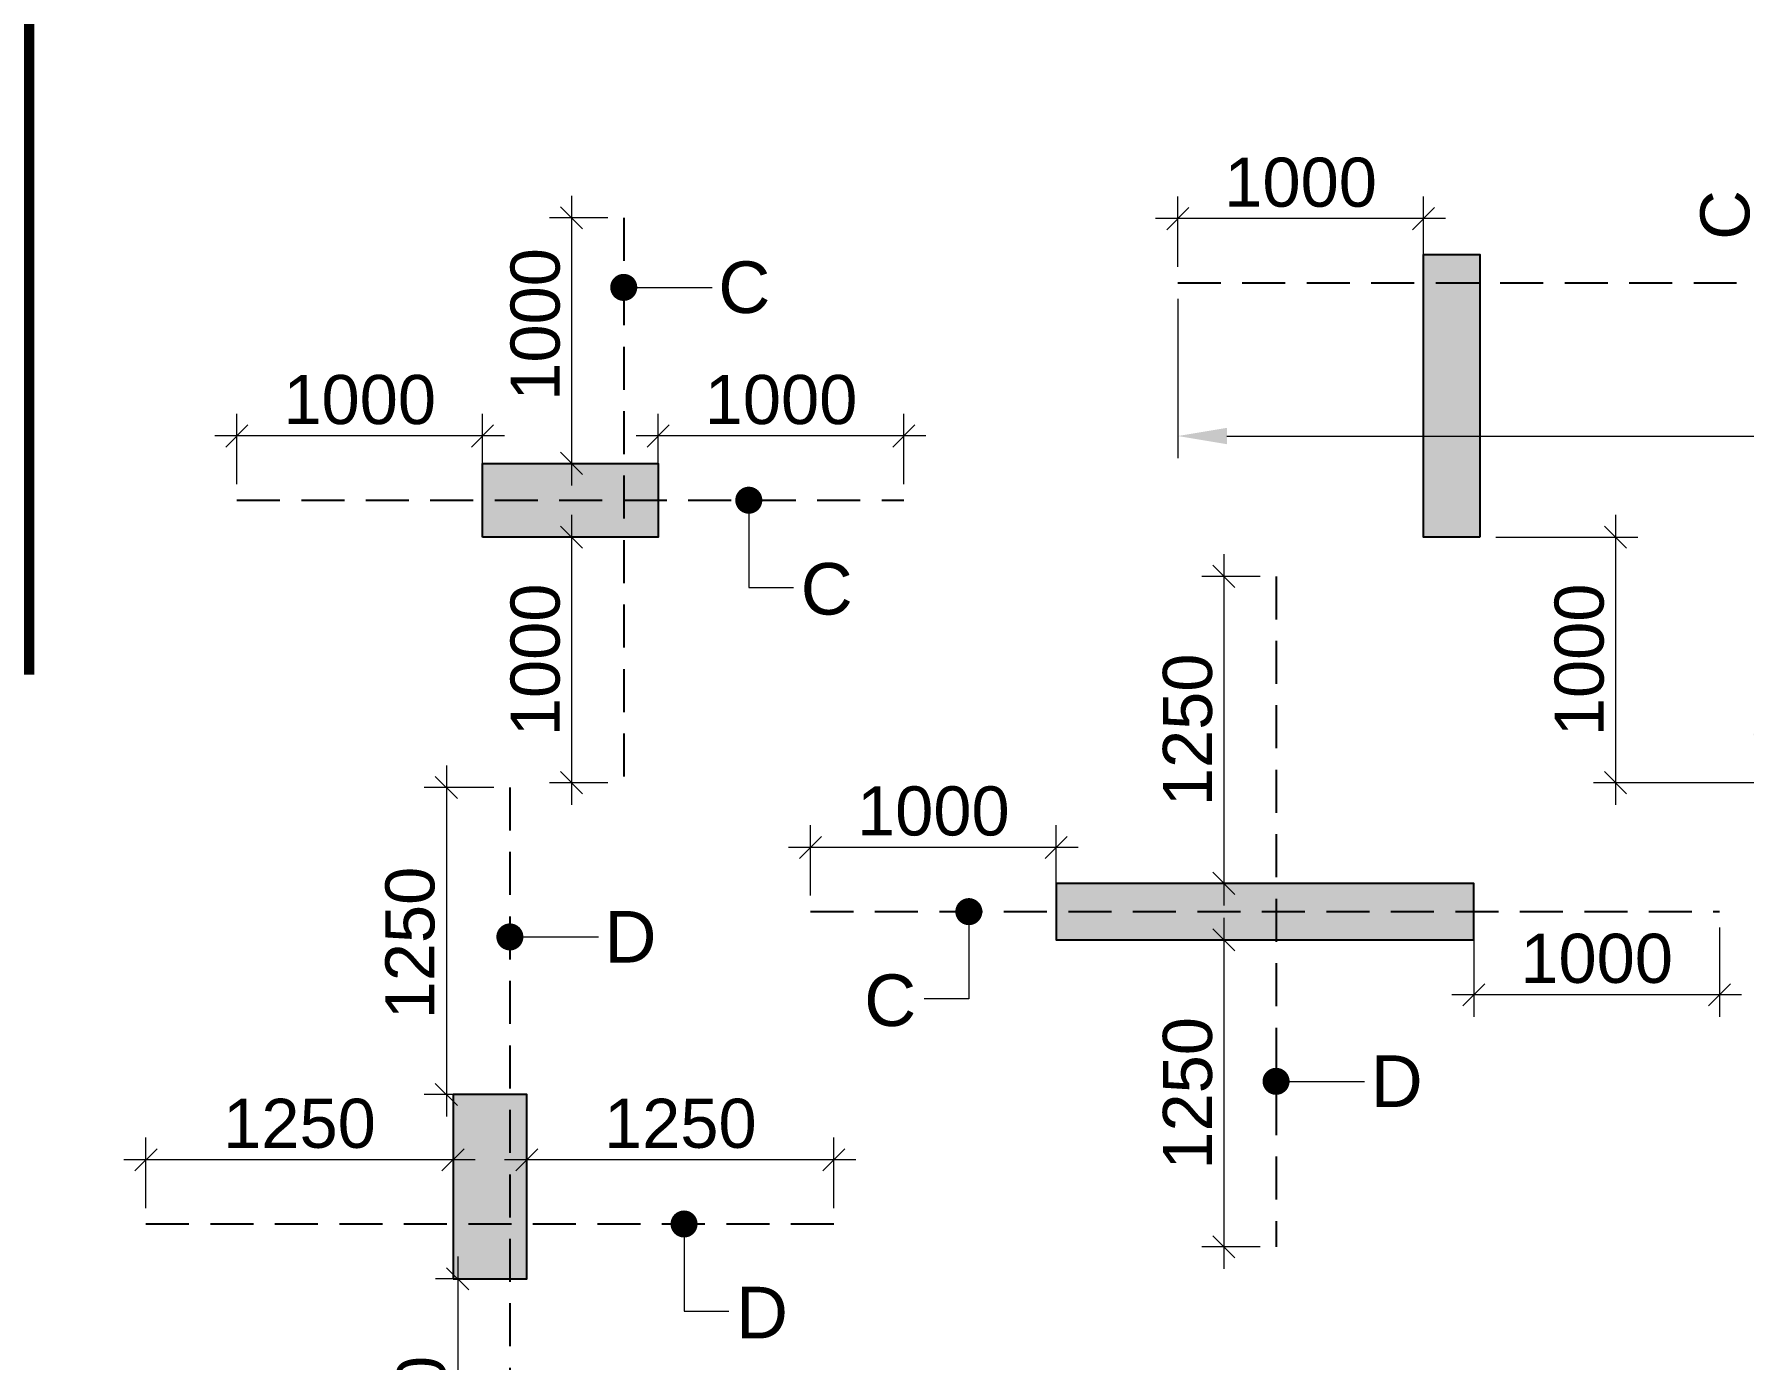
# Model space of a CAD drawing. Header units: millimetres. Extents: x 1123469 to 1883119, y -126924 to 196924.
# Drawn here: x 1473829 to 1480788, y 145814 to 151212 of the extents above; entities that cross this region are included whole.
import ezdxf

# ---------------------------------------------------------------- set-up
doc = ezdxf.new("R2010")
doc.units = ezdxf.units.MM
doc.header["$LTSCALE"] = 500
doc.header["$MEASUREMENT"] = 0
doc.header["$PDMODE"] = 34
doc.linetypes.add('CONTINOUS', pattern=[0])
doc.linetypes.add('HIDDEN', pattern=[0.375, 0.25, -0.125])
doc.layers.get('Defpoints').update_dxf_attribs({"lineweight": 0})
for name, color, linetype, lineweight in [('ARWO', 1, 'Continuous', 18), ('CUT OUT', 1, 'Continuous', 13), ('FOOTING', 1, 'Continuous', 15), ('S - SUNK', 251, 'Continuous', 0), ('TOWER COL HATCH', 253, 'Continuous', 20)]:
    doc.layers.add(name, color=color, linetype=linetype, lineweight=lineweight)
for name, color, linetype in [('COL. DIM', 3, 'Continuous'), ('reinf.', 4, 'Continuous'), ('TEXT 1', 1, 'Continuous'), ('TOWER AREA COLUMN.', 6, 'Continuous')]:
    doc.layers.add(name, color=color, linetype=linetype)
doc.styles.add('3mm', font='arial.ttf')
doc.dimstyles.new('PARAMVEER', dxfattribs={"dimtxt": 200, "dimasz": 100, "dimexe": 0, "dimexo": 25, "dimgap": 10, "dimtad": 1, "dimdec": 0, "dimrnd": 5, "dimzin": 0, "dimdsep": 46, "dimtxsty": '3mm', "dimblk": 'OBLIQUE', "dimcen": 0.09, "dimdle": 75, "dimclrd": 1, "dimclre": 1, "dimclrt": 3, "dimadec": 0, "dimazin": 0, "dimtfac": 1, "dimtdec": 0, "dimtmove": 1, "dimatfit": 3, "dimfxl": 100, "dimtolj": 1, "dimtzin": 0, "dimlwd": 18, "dimlwe": 5, "dimarcsym": 0})
doc.dimstyles.new('PARAMVEER BEAM', dxfattribs={"dimtxt": 200, "dimasz": 100, "dimexe": 0, "dimexo": 0, "dimgap": 10, "dimtad": 1, "dimdec": 0, "dimzin": 0, "dimdsep": 46, "dimtxsty": '3mm', "dimblk": 'ARCHTICK', "dimcen": 0.09, "dimdle": 75, "dimclrd": 1, "dimclre": 1, "dimclrt": 3, "dimadec": 0, "dimazin": 0, "dimtfac": 1, "dimtdec": 0, "dimtmove": 1, "dimatfit": 3, "dimfxl": 100, "dimtolj": 1, "dimtzin": 0, "dimlwd": 18, "dimlwe": 5, "dimarcsym": 0})

# ---------------------------------------------------------------- blocks, each defined once
blk = doc.blocks.new('3tgra')
at = {"layer": 'TOWER COL HATCH'}
h = blk.add_hatch(color=253, dxfattribs=at)
h.dxf.hatch_style = 1
h.paths.add_polyline_path([(1381890.6, 86141.6), (1381660.6, 86141.6), (1381660.6, 87291.6), (1381890.6, 87291.6)])
h = blk.add_hatch(color=253, dxfattribs=at)
h.dxf.hatch_style = 1
h.paths.add_polyline_path([(1377830.6, 86141.6), (1377830.6, 86441.6), (1378545.6, 86441.6), (1378545.6, 86141.6)])
h = blk.add_hatch(color=253, dxfattribs=at)
h.dxf.hatch_style = 1
h.paths.add_polyline_path([(1381865.6, 84501.6), (1381865.6, 84731.6), (1380165.6, 84731.6), (1380165.6, 84501.6)])
h = blk.add_hatch(color=253, dxfattribs=at)
h.dxf.hatch_style = 1
h.paths.add_polyline_path([(1377710.6, 83121.9), (1378010.6, 83121.9), (1378010.6, 83871.9), (1377710.6, 83871.9)])
at = {"layer": 'TOWER AREA COLUMN.', "color": 4}
for points in [[(1381890.6, 86141.6), (1381660.6, 86141.6), (1381660.6, 87291.6), (1381890.6, 87291.6)], [(1377830.6, 86141.6), (1377830.6, 86441.6), (1378545.6, 86441.6), (1378545.6, 86141.6)], [(1381865.6, 84501.6), (1381865.6, 84731.6), (1380165.6, 84731.6), (1380165.6, 84501.6)], [(1377710.6, 83121.9), (1378010.6, 83121.9), (1378010.6, 83871.9), (1377710.6, 83871.9)]]:
    blk.add_lwpolyline(points, close=True, dxfattribs=at)
blk = doc.blocks.new('_Oblique')
at = {"color": 0, "linetype": 'ByBlock', "lineweight": -2}
blk.add_line((-0.5, -0.5), (0.5, 0.5), dxfattribs=at)
blk = doc.blocks.new('*D252')
at = {"layer": 'COL. DIM', "color": 1, "lineweight": 18, "ltscale": 10, "transparency": 16777216}
blk.add_line((1476016.6, 149254.1), (1476016.6, 148074.1), dxfattribs=at)
at = {"layer": 'COL. DIM', "color": 1, "linetype": 'CONTINOUS', "lineweight": 5, "ltscale": 10, "transparency": 16777216}
for p, q in [((1476164, 149164.1), (1475926.6, 149164.1)), ((1476164, 148164.1), (1475926.6, 148164.1))]:
    blk.add_line(p, q, dxfattribs=at)
at = {"layer": 'Defpoints', "color": 0, "ltscale": 10, "transparency": 16777216}
for p in [(1476229, 149164.1), (1476016.6, 148164.1), (1476229, 148164.1)]:
    blk.add_point(p, dxfattribs=at)
at = {"layer": 'COL. DIM', "color": 1, "lineweight": 18, "ltscale": 10, "transparency": 16777216, "xscale": 90, "yscale": 90, "zscale": 90}
for p, rotation in [((1476016.6, 149164.1), 90), ((1476016.6, 148164.1), 270)]:
    blk.add_blockref('_Oblique', p, dxfattribs=dict(at, rotation=rotation))
at = {"layer": 'COL. DIM', "color": 3, "ltscale": 10, "transparency": 16777216, "insert": (1475869.5, 148664.1), "char_height": 200, "attachment_point": 5, "rotation": 90, "style": '3mm'}
blk.add_mtext('\\A1;1000', dxfattribs=at)
blk = doc.blocks.new('_ArchTick')
at = {"color": 0, "linetype": 'ByBlock', "const_width": 0.15}
blk.add_lwpolyline([(-0.5, -0.5), (0.5, 0.5)], dxfattribs=at)
blk = doc.blocks.new('*D253')
at = {"layer": 'COL. DIM', "color": 1, "linetype": 'CONTINOUS', "lineweight": 5, "ltscale": 10, "transparency": 16777216}
for p, q in [((1476369.2, 149379.1), (1476369.2, 149665.6)), ((1477369.2, 149379.1), (1477369.2, 149665.6))]:
    blk.add_line(p, q, dxfattribs=at)
at = {"layer": 'COL. DIM', "color": 1, "lineweight": 18, "ltscale": 10, "transparency": 16777216}
blk.add_line((1477459.2, 149575.6), (1476279.2, 149575.6), dxfattribs=at)
at = {"layer": 'Defpoints', "color": 0, "ltscale": 10, "transparency": 16777216}
for p in [(1476369.2, 149575.6), (1476369.2, 149314.1), (1477369.2, 149314.1)]:
    blk.add_point(p, dxfattribs=at)
at = {"layer": 'COL. DIM', "color": 1, "lineweight": 18, "ltscale": 10, "transparency": 16777216, "xscale": 90, "yscale": 90, "zscale": 90, "rotation": 180}
blk.add_blockref('_Oblique', (1476369.2, 149575.6), dxfattribs=at)
at = {"layer": 'COL. DIM', "color": 1, "lineweight": 18, "ltscale": 10, "transparency": 16777216, "xscale": 90, "yscale": 90, "zscale": 90}
blk.add_blockref('_Oblique', (1477369.2, 149575.6), dxfattribs=at)
at = {"layer": 'COL. DIM', "color": 3, "ltscale": 10, "transparency": 16777216, "insert": (1476869.2, 149722.7), "char_height": 200, "attachment_point": 5, "style": '3mm'}
blk.add_mtext('\\A1;1000', dxfattribs=at)
blk = doc.blocks.new('*D254')
at = {"layer": 'COL. DIM', "color": 1, "lineweight": 18, "ltscale": 10, "transparency": 16777216}
blk.add_line((1476016.6, 150554.1), (1476016.6, 149374.1), dxfattribs=at)
at = {"layer": 'COL. DIM', "color": 1, "linetype": 'CONTINOUS', "lineweight": 5, "ltscale": 10, "transparency": 16777216}
for p, q in [((1476164, 150464.1), (1475926.6, 150464.1)), ((1476164, 149464.1), (1475926.6, 149464.1))]:
    blk.add_line(p, q, dxfattribs=at)
at = {"layer": 'Defpoints', "color": 0, "ltscale": 10, "transparency": 16777216}
for p in [(1476229, 150464.1), (1476016.6, 149464.1), (1476229, 149464.1)]:
    blk.add_point(p, dxfattribs=at)
at = {"layer": 'COL. DIM', "color": 1, "lineweight": 18, "ltscale": 10, "transparency": 16777216, "xscale": 90, "yscale": 90, "zscale": 90}
for p, rotation in [((1476016.6, 150464.1), 90), ((1476016.6, 149464.1), 270)]:
    blk.add_blockref('_Oblique', p, dxfattribs=dict(at, rotation=rotation))
at = {"layer": 'COL. DIM', "color": 3, "ltscale": 10, "transparency": 16777216, "insert": (1475869.5, 150029.9), "char_height": 200, "attachment_point": 5, "rotation": 90, "style": '3mm'}
blk.add_mtext('\\A1;1000', dxfattribs=at)
blk = doc.blocks.new('*D255')
at = {"layer": 'COL. DIM', "color": 1, "linetype": 'CONTINOUS', "lineweight": 5, "ltscale": 10, "transparency": 16777216}
for p, q in [((1474654.2, 149379.1), (1474654.2, 149665.6)), ((1475654.2, 149379.1), (1475654.2, 149665.6))]:
    blk.add_line(p, q, dxfattribs=at)
at = {"layer": 'COL. DIM', "color": 1, "lineweight": 18, "ltscale": 10, "transparency": 16777216}
blk.add_line((1475744.2, 149575.6), (1474564.2, 149575.6), dxfattribs=at)
at = {"layer": 'Defpoints', "color": 0, "ltscale": 10, "transparency": 16777216}
for p in [(1474654.2, 149575.6), (1474654.2, 149314.1), (1475654.2, 149314.1)]:
    blk.add_point(p, dxfattribs=at)
at = {"layer": 'COL. DIM', "color": 1, "lineweight": 18, "ltscale": 10, "transparency": 16777216, "xscale": 90, "yscale": 90, "zscale": 90, "rotation": 180}
blk.add_blockref('_Oblique', (1474654.2, 149575.6), dxfattribs=at)
at = {"layer": 'COL. DIM', "color": 1, "lineweight": 18, "ltscale": 10, "transparency": 16777216, "xscale": 90, "yscale": 90, "zscale": 90}
blk.add_blockref('_Oblique', (1475654.2, 149575.6), dxfattribs=at)
at = {"layer": 'COL. DIM', "color": 3, "ltscale": 10, "transparency": 16777216, "insert": (1475154.2, 149722.7), "char_height": 200, "attachment_point": 5, "style": '3mm'}
blk.add_mtext('\\A1;1000', dxfattribs=at)
blk = doc.blocks.new('*D256')
at = {"layer": 'COL. DIM', "color": 1, "lineweight": 18, "ltscale": 10, "transparency": 16777216}
blk.add_line((1480266.4, 149254.1), (1480266.4, 148074.1), dxfattribs=at)
at = {"layer": 'COL. DIM', "color": 1, "linetype": 'CONTINOUS', "lineweight": 5, "ltscale": 10, "transparency": 16777216}
for p, q in [((1479779.2, 149164.1), (1480356.4, 149164.1)), ((1481339, 148164.1), (1480176.4, 148164.1))]:
    blk.add_line(p, q, dxfattribs=at)
at = {"layer": 'Defpoints', "color": 0, "ltscale": 10, "transparency": 16777216}
for p in [(1479714.2, 149164.1), (1480266.4, 148164.1), (1481404, 148164.1)]:
    blk.add_point(p, dxfattribs=at)
at = {"layer": 'COL. DIM', "color": 1, "lineweight": 18, "ltscale": 10, "transparency": 16777216, "xscale": 90, "yscale": 90, "zscale": 90}
for p, rotation in [((1480266.4, 149164.1), 90), ((1480266.4, 148164.1), 270)]:
    blk.add_blockref('_Oblique', p, dxfattribs=dict(at, rotation=rotation))
at = {"layer": 'COL. DIM', "color": 3, "ltscale": 10, "transparency": 16777216, "insert": (1480119.3, 148664.1), "char_height": 200, "attachment_point": 5, "rotation": 90, "style": '3mm'}
blk.add_mtext('\\A1;1000', dxfattribs=at)
blk = doc.blocks.new('*D259')
at = {"layer": 'COL. DIM', "color": 1, "linetype": 'CONTINOUS', "lineweight": 5, "ltscale": 10, "transparency": 16777216}
for p, q in [((1478484.2, 150263.9), (1478484.2, 150550.5)), ((1479484.2, 150263.9), (1479484.2, 150550.5))]:
    blk.add_line(p, q, dxfattribs=at)
at = {"layer": 'COL. DIM', "color": 1, "lineweight": 18, "ltscale": 10, "transparency": 16777216}
blk.add_line((1479574.2, 150460.5), (1478394.2, 150460.5), dxfattribs=at)
at = {"layer": 'Defpoints', "color": 0, "ltscale": 10, "transparency": 16777216}
for p in [(1478484.2, 150460.5), (1478484.2, 150198.9), (1479484.2, 150198.9)]:
    blk.add_point(p, dxfattribs=at)
at = {"layer": 'COL. DIM', "color": 1, "lineweight": 18, "ltscale": 10, "transparency": 16777216, "xscale": 90, "yscale": 90, "zscale": 90, "rotation": 180}
blk.add_blockref('_Oblique', (1478484.2, 150460.5), dxfattribs=at)
at = {"layer": 'COL. DIM', "color": 1, "lineweight": 18, "ltscale": 10, "transparency": 16777216, "xscale": 90, "yscale": 90, "zscale": 90}
blk.add_blockref('_Oblique', (1479484.2, 150460.5), dxfattribs=at)
at = {"layer": 'COL. DIM', "color": 3, "ltscale": 10, "transparency": 16777216, "insert": (1478984.2, 150607.6), "char_height": 200, "attachment_point": 5, "style": '3mm'}
blk.add_mtext('\\A1;1000', dxfattribs=at)
blk = doc.blocks.new('*D260')
at = {"layer": 'COL. DIM', "color": 1, "linetype": 'CONTINOUS', "lineweight": 5, "ltscale": 10, "transparency": 16777216}
for p, q in [((1478484.2, 150133.9), (1478484.2, 149485.5)), ((1482544.2, 150133.9), (1482544.2, 149485.5))]:
    blk.add_line(p, q, dxfattribs=at)
at = {"layer": 'COL. DIM', "color": 1, "lineweight": 18, "ltscale": 10, "transparency": 16777216}
blk.add_line((1478684.2, 149575.5), (1482344.2, 149575.5), dxfattribs=at)
at = {"layer": 'COL. DIM', "color": 1, "ltscale": 10, "transparency": 16777216}
for points in [[(1478684.2, 149608.8), (1478684.2, 149542.1), (1478484.2, 149575.5)], [(1482344.2, 149608.8), (1482344.2, 149542.1), (1482544.2, 149575.5)]]:
    blk.add_solid(points, dxfattribs=at)
at = {"layer": 'Defpoints', "color": 0, "ltscale": 10, "transparency": 16777216}
for p in [(1478484.2, 150198.9), (1482544.2, 150198.9), (1482544.2, 149575.5)]:
    blk.add_point(p, dxfattribs=at)
at = {"layer": 'COL. DIM', "color": 3, "ltscale": 10, "transparency": 16777216, "insert": (1481685.4, 149723.9), "char_height": 200, "attachment_point": 5, "style": '3mm'}
blk.add_mtext('\\A1;C', dxfattribs=at)
blk = doc.blocks.new('*D261')
at = {"layer": 'COL. DIM', "color": 1, "linetype": 'CONTINOUS', "lineweight": 5, "ltscale": 10, "transparency": 16777216}
for p, q in [((1481339, 152099.1), (1480771.1, 152099.1)), ((1481339, 148164.1), (1480771.1, 148164.1))]:
    blk.add_line(p, q, dxfattribs=at)
at = {"layer": 'COL. DIM', "color": 1, "lineweight": 18, "ltscale": 10, "transparency": 16777216}
blk.add_line((1480861.1, 151899.1), (1480861.1, 148364.1), dxfattribs=at)
at = {"layer": 'COL. DIM', "color": 1, "ltscale": 10, "transparency": 16777216}
for points in [[(1480827.8, 151899.1), (1480894.4, 151899.1), (1480861.1, 152099.1)], [(1480827.8, 148364.1), (1480894.4, 148364.1), (1480861.1, 148164.1)]]:
    blk.add_solid(points, dxfattribs=at)
at = {"layer": 'Defpoints', "color": 0, "ltscale": 10, "transparency": 16777216}
for p in [(1481404, 152099.1), (1480861.1, 148164.1), (1481404, 148164.1)]:
    blk.add_point(p, dxfattribs=at)
at = {"layer": 'COL. DIM', "color": 3, "ltscale": 10, "transparency": 16777216, "insert": (1480712.7, 150475.4), "char_height": 200, "attachment_point": 5, "rotation": 90, "style": '3mm'}
blk.add_mtext('\\A1;C', dxfattribs=at)
blk = doc.blocks.new('*D266')
at = {"layer": 'COL. DIM', "color": 1, "lineweight": 18, "ltscale": 10, "transparency": 16777216}
blk.add_line((1478672, 147614.1), (1478672, 146184.1), dxfattribs=at)
at = {"layer": 'COL. DIM', "color": 1, "linetype": 'CONTINOUS', "lineweight": 5, "ltscale": 10, "transparency": 16777216}
for p, q in [((1478819.4, 147524.1), (1478582, 147524.1)), ((1478819.4, 146274.1), (1478582, 146274.1))]:
    blk.add_line(p, q, dxfattribs=at)
at = {"layer": 'Defpoints', "color": 0, "ltscale": 10, "transparency": 16777216}
for p in [(1478884.4, 147524.1), (1478672, 146274.1), (1478884.4, 146274.1)]:
    blk.add_point(p, dxfattribs=at)
at = {"layer": 'COL. DIM', "color": 1, "lineweight": 18, "ltscale": 10, "transparency": 16777216, "xscale": 90, "yscale": 90, "zscale": 90}
for p, rotation in [((1478672, 147524.1), 90), ((1478672, 146274.1), 270)]:
    blk.add_blockref('_Oblique', p, dxfattribs=dict(at, rotation=rotation))
at = {"layer": 'COL. DIM', "color": 3, "ltscale": 10, "transparency": 16777216, "insert": (1478524.9, 146899.1), "char_height": 200, "attachment_point": 5, "rotation": 90, "style": '3mm'}
blk.add_mtext('\\A1;1250', dxfattribs=at)
blk = doc.blocks.new('*D267')
at = {"layer": 'COL. DIM', "color": 1, "linetype": 'CONTINOUS', "lineweight": 5, "ltscale": 10, "transparency": 16777216}
for p, q in [((1476989.2, 147704.1), (1476989.2, 147990.6)), ((1477989.2, 147704.1), (1477989.2, 147990.6))]:
    blk.add_line(p, q, dxfattribs=at)
at = {"layer": 'COL. DIM', "color": 1, "lineweight": 18, "ltscale": 10, "transparency": 16777216}
blk.add_line((1478079.2, 147900.6), (1476899.2, 147900.6), dxfattribs=at)
at = {"layer": 'Defpoints', "color": 0, "ltscale": 10, "transparency": 16777216}
for p in [(1476989.2, 147900.6), (1476989.2, 147639.1), (1477989.2, 147639.1)]:
    blk.add_point(p, dxfattribs=at)
at = {"layer": 'COL. DIM', "color": 1, "lineweight": 18, "ltscale": 10, "transparency": 16777216, "xscale": 90, "yscale": 90, "zscale": 90, "rotation": 180}
blk.add_blockref('_Oblique', (1476989.2, 147900.6), dxfattribs=at)
at = {"layer": 'COL. DIM', "color": 1, "lineweight": 18, "ltscale": 10, "transparency": 16777216, "xscale": 90, "yscale": 90, "zscale": 90}
blk.add_blockref('_Oblique', (1477989.2, 147900.6), dxfattribs=at)
at = {"layer": 'COL. DIM', "color": 3, "ltscale": 10, "transparency": 16777216, "insert": (1477489.2, 148047.7), "char_height": 200, "attachment_point": 5, "style": '3mm'}
blk.add_mtext('\\A1;1000', dxfattribs=at)
blk = doc.blocks.new('*D268')
at = {"layer": 'COL. DIM', "color": 1, "linetype": 'CONTINOUS', "lineweight": 5, "ltscale": 10, "transparency": 16777216}
for p, q in [((1479689.2, 147574.1), (1479689.2, 147210.4)), ((1480689.2, 147574.1), (1480689.2, 147210.4))]:
    blk.add_line(p, q, dxfattribs=at)
at = {"layer": 'COL. DIM', "color": 1, "lineweight": 18, "ltscale": 10, "transparency": 16777216}
blk.add_line((1480779.2, 147300.4), (1479599.2, 147300.4), dxfattribs=at)
at = {"layer": 'Defpoints', "color": 0, "ltscale": 10, "transparency": 16777216}
for p in [(1479689.2, 147639.1), (1480689.2, 147639.1), (1479689.2, 147300.4)]:
    blk.add_point(p, dxfattribs=at)
at = {"layer": 'COL. DIM', "color": 1, "lineweight": 18, "ltscale": 10, "transparency": 16777216, "xscale": 90, "yscale": 90, "zscale": 90, "rotation": 180}
blk.add_blockref('_Oblique', (1479689.2, 147300.4), dxfattribs=at)
at = {"layer": 'COL. DIM', "color": 1, "lineweight": 18, "ltscale": 10, "transparency": 16777216, "xscale": 90, "yscale": 90, "zscale": 90}
blk.add_blockref('_Oblique', (1480689.2, 147300.4), dxfattribs=at)
at = {"layer": 'COL. DIM', "color": 3, "ltscale": 10, "transparency": 16777216, "insert": (1480189.2, 147447.6), "char_height": 200, "attachment_point": 5, "style": '3mm'}
blk.add_mtext('\\A1;1000', dxfattribs=at)
blk = doc.blocks.new('*D269')
at = {"layer": 'COL. DIM', "color": 1, "lineweight": 18, "ltscale": 10, "transparency": 16777216}
blk.add_line((1478672, 149094.1), (1478672, 147664.1), dxfattribs=at)
at = {"layer": 'COL. DIM', "color": 1, "linetype": 'CONTINOUS', "lineweight": 5, "ltscale": 10, "transparency": 16777216}
for p, q in [((1478819.4, 149004.1), (1478582, 149004.1)), ((1478819.4, 147754.1), (1478582, 147754.1))]:
    blk.add_line(p, q, dxfattribs=at)
at = {"layer": 'Defpoints', "color": 0, "ltscale": 10, "transparency": 16777216}
for p in [(1478884.4, 149004.1), (1478672, 147754.1), (1478884.4, 147754.1)]:
    blk.add_point(p, dxfattribs=at)
at = {"layer": 'COL. DIM', "color": 1, "lineweight": 18, "ltscale": 10, "transparency": 16777216, "xscale": 90, "yscale": 90, "zscale": 90}
for p, rotation in [((1478672, 149004.1), 90), ((1478672, 147754.1), 270)]:
    blk.add_blockref('_Oblique', p, dxfattribs=dict(at, rotation=rotation))
at = {"layer": 'COL. DIM', "color": 3, "ltscale": 10, "transparency": 16777216, "insert": (1478524.9, 148379.1), "char_height": 200, "attachment_point": 5, "rotation": 90, "style": '3mm'}
blk.add_mtext('\\A1;1250', dxfattribs=at)
blk = doc.blocks.new('*D357')
at = {"layer": 'COL. DIM', "color": 1, "lineweight": 18, "ltscale": 10, "transparency": 16777216}
blk.add_line((1475553.1, 146234.4), (1475553.1, 144804.4), dxfattribs=at)
at = {"layer": 'COL. DIM', "color": 1, "linetype": 'CONTINOUS', "lineweight": 5, "ltscale": 10, "transparency": 16777216}
for p, q in [((1475700.5, 146144.4), (1475463.1, 146144.4)), ((1475700.5, 144894.4), (1475463.1, 144894.4))]:
    blk.add_line(p, q, dxfattribs=at)
at = {"layer": 'Defpoints', "color": 0, "ltscale": 10, "transparency": 16777216}
for p in [(1475765.5, 146144.4), (1475553.1, 144894.4), (1475765.5, 144894.4)]:
    blk.add_point(p, dxfattribs=at)
at = {"layer": 'COL. DIM', "color": 1, "lineweight": 18, "ltscale": 10, "transparency": 16777216, "xscale": 90, "yscale": 90, "zscale": 90}
for p, rotation in [((1475553.1, 146144.4), 90), ((1475553.1, 144894.4), 270)]:
    blk.add_blockref('_Oblique', p, dxfattribs=dict(at, rotation=rotation))
at = {"layer": 'COL. DIM', "color": 3, "ltscale": 10, "transparency": 16777216, "insert": (1475406, 145519.4), "char_height": 200, "attachment_point": 5, "rotation": 90, "style": '3mm'}
blk.add_mtext('\\A1;1250', dxfattribs=at)
blk = doc.blocks.new('*D358')
at = {"layer": 'COL. DIM', "color": 1, "linetype": 'CONTINOUS', "lineweight": 5, "ltscale": 10, "transparency": 16777216}
for p, q in [((1475834.2, 146432.3), (1475834.2, 146718.8)), ((1477084.2, 146432.3), (1477084.2, 146718.8))]:
    blk.add_line(p, q, dxfattribs=at)
at = {"layer": 'COL. DIM', "color": 1, "lineweight": 18, "ltscale": 10, "transparency": 16777216}
blk.add_line((1477174.2, 146628.8), (1475744.2, 146628.8), dxfattribs=at)
at = {"layer": 'Defpoints', "color": 0, "ltscale": 10, "transparency": 16777216}
for p in [(1475834.2, 146628.8), (1475834.2, 146367.3), (1477084.2, 146367.3)]:
    blk.add_point(p, dxfattribs=at)
at = {"layer": 'COL. DIM', "color": 1, "lineweight": 18, "ltscale": 10, "transparency": 16777216, "xscale": 90, "yscale": 90, "zscale": 90, "rotation": 180}
blk.add_blockref('_Oblique', (1475834.2, 146628.8), dxfattribs=at)
at = {"layer": 'COL. DIM', "color": 1, "lineweight": 18, "ltscale": 10, "transparency": 16777216, "xscale": 90, "yscale": 90, "zscale": 90}
blk.add_blockref('_Oblique', (1477084.2, 146628.8), dxfattribs=at)
at = {"layer": 'COL. DIM', "color": 3, "ltscale": 10, "transparency": 16777216, "insert": (1476459.2, 146775.9), "char_height": 200, "attachment_point": 5, "style": '3mm'}
blk.add_mtext('\\A1;1250', dxfattribs=at)
blk = doc.blocks.new('*D359')
at = {"layer": 'COL. DIM', "color": 1, "lineweight": 18, "ltscale": 10, "transparency": 16777216}
blk.add_line((1475507, 148234.4), (1475507, 146804.4), dxfattribs=at)
at = {"layer": 'COL. DIM', "color": 1, "linetype": 'CONTINOUS', "lineweight": 5, "ltscale": 10, "transparency": 16777216}
for p, q in [((1475700.5, 148144.4), (1475417, 148144.4)), ((1475700.5, 146894.4), (1475417, 146894.4))]:
    blk.add_line(p, q, dxfattribs=at)
at = {"layer": 'Defpoints', "color": 0, "ltscale": 10, "transparency": 16777216}
for p in [(1475765.5, 148144.4), (1475507, 146894.4), (1475765.5, 146894.4)]:
    blk.add_point(p, dxfattribs=at)
at = {"layer": 'COL. DIM', "color": 1, "lineweight": 18, "ltscale": 10, "transparency": 16777216, "xscale": 90, "yscale": 90, "zscale": 90}
for p, rotation in [((1475507, 148144.4), 90), ((1475507, 146894.4), 270)]:
    blk.add_blockref('_Oblique', p, dxfattribs=dict(at, rotation=rotation))
at = {"layer": 'COL. DIM', "color": 3, "ltscale": 10, "transparency": 16777216, "insert": (1475359.9, 147511.1), "char_height": 200, "attachment_point": 5, "rotation": 90, "style": '3mm'}
blk.add_mtext('\\A1;1250', dxfattribs=at)
blk = doc.blocks.new('*D360')
at = {"layer": 'COL. DIM', "color": 1, "linetype": 'CONTINOUS', "lineweight": 5, "ltscale": 10, "transparency": 16777216}
for p, q in [((1474284.2, 146432.3), (1474284.2, 146718.8)), ((1475534.2, 146432.3), (1475534.2, 146718.8))]:
    blk.add_line(p, q, dxfattribs=at)
at = {"layer": 'COL. DIM', "color": 1, "lineweight": 18, "ltscale": 10, "transparency": 16777216}
blk.add_line((1475624.2, 146628.8), (1474194.2, 146628.8), dxfattribs=at)
at = {"layer": 'Defpoints', "color": 0, "ltscale": 10, "transparency": 16777216}
for p in [(1474284.2, 146628.8), (1474284.2, 146367.3), (1475534.2, 146367.3)]:
    blk.add_point(p, dxfattribs=at)
at = {"layer": 'COL. DIM', "color": 1, "lineweight": 18, "ltscale": 10, "transparency": 16777216, "xscale": 90, "yscale": 90, "zscale": 90, "rotation": 180}
blk.add_blockref('_Oblique', (1474284.2, 146628.8), dxfattribs=at)
at = {"layer": 'COL. DIM', "color": 1, "lineweight": 18, "ltscale": 10, "transparency": 16777216, "xscale": 90, "yscale": 90, "zscale": 90}
blk.add_blockref('_Oblique', (1475534.2, 146628.8), dxfattribs=at)
at = {"layer": 'COL. DIM', "color": 3, "ltscale": 10, "transparency": 16777216, "insert": (1474909.2, 146775.9), "char_height": 200, "attachment_point": 5, "style": '3mm'}
blk.add_mtext('\\A1;1250', dxfattribs=at)
blk = doc.blocks.new('*D2625')
at = {"layer": 'COL. DIM', "color": 1, "lineweight": 18, "ltscale": 10, "transparency": 16777216}
blk.add_line((1725455.6, 141997.5), (1725455.6, 141517.5), dxfattribs=at)
at = {"layer": 'COL. DIM', "color": 1, "linetype": 'CONTINOUS', "lineweight": 5, "ltscale": 10, "transparency": 16777216}
for p, q in [((1725012.2, 141907.5), (1725545.6, 141907.5)), ((1724393.3, 141607.5), (1725545.6, 141607.5))]:
    blk.add_line(p, q, dxfattribs=at)
at = {"layer": 'Defpoints', "color": 0, "ltscale": 10, "transparency": 16777216}
for p in [(1358872.1, 158914.1), (1431760.6, 158914.1), (1724947.2, 141907.5), (1724328.3, 141607.5), (1725455.6, 141607.5), (1442850.6, 126979.3)]:
    blk.add_point(p, dxfattribs=at)
at = {"layer": 'S - SUNK', "color": 1, "lineweight": 18, "ltscale": 10, "transparency": 16777216}
blk.add_line((1358872.1, 126904.3), (1358872.1, 158989.1), dxfattribs=at)
at = {"layer": 'S - SUNK', "color": 1, "lineweight": 5, "ltscale": 10, "transparency": 16777216}
for p, q in [((1358872.3, 158914.1), (1358872.1, 158914.1)), ((1358872.3, 126979.3), (1358872.1, 126979.3))]:
    blk.add_line(p, q, dxfattribs=at)
at = {"layer": 'COL. DIM', "color": 1, "lineweight": 18, "ltscale": 10, "transparency": 16777216, "xscale": 90, "yscale": 90, "zscale": 90}
for p, rotation in [((1725455.6, 141907.5), 90), ((1725455.6, 141607.5), 270)]:
    blk.add_blockref('_Oblique', p, dxfattribs=dict(at, rotation=rotation))
at = {"layer": 'S - SUNK', "color": 1, "lineweight": 18, "ltscale": 10, "transparency": 16777216, "xscale": 100, "yscale": 100, "zscale": 100}
for p, rotation in [((1358872.1, 158914.1), 90), ((1358872.1, 126979.3), 270)]:
    blk.add_blockref('_Oblique', p, dxfattribs=dict(at, rotation=rotation))
at = {"layer": 'COL. DIM', "color": 3, "ltscale": 10, "transparency": 16777216, "insert": (1725308.4, 141757.5), "char_height": 200, "attachment_point": 5, "rotation": 90, "style": '3mm'}
blk.add_mtext('\\A1;300', dxfattribs=at)
at = {"layer": 'S - SUNK', "color": 3, "ltscale": 10, "transparency": 16777216, "insert": (1358759.9, 142946.7), "char_height": 200, "attachment_point": 5, "rotation": 90, "style": '3mm'}
blk.add_mtext('\\A1;31935', dxfattribs=at)
blk = doc.blocks.new('*D3556')
at = {"layer": 'COL. DIM', "color": 1, "lineweight": 18, "ltscale": 10, "transparency": 16777216}
blk.add_line((1817173.9, 134747.8), (1817173.9, 133597.8), dxfattribs=at)
at = {"layer": 'COL. DIM', "color": 1, "linetype": 'CONTINOUS', "lineweight": 5, "ltscale": 10, "transparency": 16777216}
for p, q in [((1817863.7, 134657.8), (1817083.9, 134657.8)), ((1816402.2, 133687.8), (1817263.9, 133687.8))]:
    blk.add_line(p, q, dxfattribs=at)
at = {"layer": 'Defpoints', "color": 0, "ltscale": 10, "transparency": 16777216}
for p in [(1417087.7, 156599.2), (1417240.6, 156599.2), (1417240.6, 155194.2), (1817928.7, 134657.8), (1816337.2, 133687.8), (1817173.9, 133687.8)]:
    blk.add_point(p, dxfattribs=at)
at = {"layer": 'S - SUNK', "color": 1, "lineweight": 18, "ltscale": 10, "transparency": 16777216}
blk.add_line((1417087.7, 155119.2), (1417087.7, 156674.2), dxfattribs=at)
at = {"layer": 'S - SUNK', "color": 1, "lineweight": 5, "ltscale": 10, "transparency": 16777216}
for p, q in [((1417087.8, 156599.2), (1417087.7, 156599.2)), ((1417087.8, 155194.2), (1417087.7, 155194.2))]:
    blk.add_line(p, q, dxfattribs=at)
at = {"layer": 'COL. DIM', "color": 1, "lineweight": 18, "ltscale": 10, "transparency": 16777216, "xscale": 90, "yscale": 90, "zscale": 90}
for p, rotation in [((1817173.9, 134657.8), 90), ((1817173.9, 133687.8), 270)]:
    blk.add_blockref('_Oblique', p, dxfattribs=dict(at, rotation=rotation))
at = {"layer": 'S - SUNK', "color": 1, "lineweight": 18, "ltscale": 10, "transparency": 16777216, "xscale": 100, "yscale": 100, "zscale": 100}
for p, rotation in [((1417087.7, 156599.2), 90), ((1417087.7, 155194.2), 270)]:
    blk.add_blockref('_Oblique', p, dxfattribs=dict(at, rotation=rotation))
at = {"layer": 'COL. DIM', "color": 3, "ltscale": 10, "transparency": 16777216, "insert": (1817026.8, 134172.8), "char_height": 200, "attachment_point": 5, "rotation": 90, "style": '3mm'}
blk.add_mtext('\\A1;970', dxfattribs=at)
at = {"layer": 'S - SUNK', "color": 3, "ltscale": 10, "transparency": 16777216, "insert": (1416975.6, 155896.7), "char_height": 200, "attachment_point": 5, "rotation": 90, "style": '3mm'}
blk.add_mtext('\\A1;1405', dxfattribs=at)

msp = doc.modelspace()

# ---------------------------------------------------------------- linework, layer by layer
at = {"layer": 'FOOTING', "color": 3, "ltscale": 10, "const_width": 50}
msp.add_lwpolyline([(1514784.2, 139394.2), (1488604.2, 139394.2), (1488604.2, 126979.3), (1480049.2, 126979.3), (1480049.2, 126464.3), (1471269.2, 126464.3), (1471269.2, 126979.3), (1462714.2, 126979.3), (1462714.2, 148629.4), (1473804.2, 148629.4), (1473804.2, 158914.1), (1482679.2, 158914.1), (1482679.2, 157414.1), (1486629.2, 157414.1), (1486629.2, 156599.2), (1488324.2, 156599.2), (1488324.2, 155194.2), (1515064.2, 155194.2)], dxfattribs=at)
at = {"layer": 'reinf.', "color": 4, "linetype": 'HIDDEN', "ltscale": 1.4}
for p, q in [((1476229, 150464.1), (1476229, 148164.1)), ((1478484.2, 150198.9), (1482544.2, 150198.9)), ((1474654.2, 149314.1), (1477369.2, 149314.1)), ((1478884.4, 149004.1), (1478884.4, 146274.1)), ((1475765.5, 148144.4), (1475765.5, 144894.4)), ((1476989.2, 147639.1), (1480689.2, 147639.1)), ((1474284.2, 146367.3), (1477084.2, 146367.3))]:
    msp.add_line(p, q, dxfattribs=at)

# ---------------------------------------------------------------- block references
at = {"layer": 'CUT OUT', "color": 4}
msp.add_blockref('3tgra', (97823.6, 63022.5), dxfattribs=at)

# ---------------------------------------------------------------- texts
at = {"layer": 'TEXT 1', "color": 2, "linetype": 'ByBlock', "style": '3mm'}
for s, p in [('C', (1476613.9, 150076.4, -0.1)), ('C', (1476949.3, 148848.5, -0.1)), ('D', (1476150.5, 147431.8, -0.1)), ('C', (1477207.7, 147173.5, -0.1)), ('D', (1479269.4, 146843.9, -0.1)), ('D', (1476685.8, 145901.7, -0.1))]:
    msp.add_text(s, height=210, dxfattribs=at).set_placement(p)

# ---------------------------------------------------------------- dimensions: what is measured, and where the dimension line sits
at = {"layer": 'COL. DIM', "color": 6, "ltscale": 10}
for base, p1, p2, picture, middle in [((1725455.6, 141607.5), (1724947.2, 141907.5), (1724328.3, 141607.5), '*D2625', (1725455.6, 141757.5)), ((1476016.6, 149464.1), (1476229, 150464.1), (1476229, 149464.1), '*D254', (1476016.6, 150029.9)), ((1475507, 146894.4), (1475765.5, 148144.4), (1475765.5, 146894.4), '*D359', (1475507, 147511.1))]:
    dim = msp.add_linear_dim(base=base, p1=p1, p2=p2, angle=90, dimstyle='PARAMVEER', override={"dimasz": 90, "dimexe": 90, "dimexo": 65, "dimgap": 45, "dimpost": '\\X', "dimdle": 90, "dimfxl": 0.18, "dimarcsym": 1}, dxfattribs=at)
    dim.commit()
    dim.dimension.update_dxf_attribs({"geometry": picture, "text_midpoint": middle, "dimtype": 160})
for base, p1, p2, angle, picture, middle in [((1817173.9, 133687.8), (1817928.7, 134657.8), (1816337.2, 133687.8), 90, '*D3556', (1817026.8, 134172.8)), ((1478484.2, 150460.5), (1479484.2, 150198.9), (1478484.2, 150198.9), 180, '*D259', (1478984.2, 150607.6)), ((1474654.2, 149575.6), (1475654.2, 149314.1), (1474654.2, 149314.1), 180, '*D255', (1475154.2, 149722.7)), ((1476369.2, 149575.6), (1477369.2, 149314.1), (1476369.2, 149314.1), 180, '*D253', (1476869.2, 149722.7)), ((1476016.6, 148164.1), (1476229, 149164.1), (1476229, 148164.1), 90, '*D252', (1475869.5, 148664.1)), ((1480266.4, 148164.1), (1479714.2, 149164.1), (1481404, 148164.1), 90, '*D256', (1480119.3, 148664.1)), ((1478672, 147754.1), (1478884.4, 149004.1), (1478884.4, 147754.1), 90, '*D269', (1478524.9, 148379.1)), ((1476989.2, 147900.6), (1477989.2, 147639.1), (1476989.2, 147639.1), 180, '*D267', (1477489.2, 148047.7)), ((1478672, 146274.1), (1478884.4, 147524.1), (1478884.4, 146274.1), 90, '*D266', (1478524.9, 146899.1)), ((1479689.2, 147300.4), (1480689.2, 147639.1), (1479689.2, 147639.1), 180, '*D268', (1480189.2, 147447.6)), ((1474284.2, 146628.8), (1475534.2, 146367.3), (1474284.2, 146367.3), 180, '*D360', (1474909.2, 146775.9)), ((1475834.2, 146628.8), (1477084.2, 146367.3), (1475834.2, 146367.3), 180, '*D358', (1476459.2, 146775.9)), ((1475553.1, 144894.4), (1475765.5, 146144.4), (1475765.5, 144894.4), 90, '*D357', (1475406, 145519.4))]:
    dim = msp.add_linear_dim(base=base, p1=p1, p2=p2, angle=angle, dimstyle='PARAMVEER', override={"dimasz": 90, "dimexe": 90, "dimexo": 65, "dimgap": 45, "dimpost": '\\X', "dimdle": 90, "dimfxl": 0.18, "dimarcsym": 1}, dxfattribs=at)
    dim.commit()
    dim.dimension.update_dxf_attribs({"geometry": picture, "text_midpoint": middle})
dim = msp.add_linear_dim(base=(1480861.1, 148164.1), p1=(1481404, 152099.1), p2=(1481404, 148164.1), angle=90, text='C', dimstyle='PARAMVEER', override={"dimasz": 200, "dimexe": 90, "dimexo": 65, "dimgap": 45, "dimpost": '\\X', "dimsah": 1, "dimdle": 90, "dimfxl": 0.18, "dimarcsym": 1}, dxfattribs=at)
dim.commit()
dim.dimension.update_dxf_attribs({"geometry": '*D261', "text_midpoint": (1480861.1, 150475.4), "dimtype": 160})
dim = msp.add_linear_dim(base=(1482544.2, 149575.5), p1=(1478484.2, 150198.9), p2=(1482544.2, 150198.9), text='C', dimstyle='PARAMVEER', override={"dimasz": 200, "dimexe": 90, "dimexo": 65, "dimgap": 45, "dimpost": '\\X', "dimsah": 1, "dimdle": 90, "dimfxl": 0.18, "dimarcsym": 1}, dxfattribs=at)
dim.commit()
dim.dimension.update_dxf_attribs({"geometry": '*D260', "text_midpoint": (1481685.4, 149575.5), "dimtype": 160})
at = {"layer": 'S - SUNK', "color": 4, "ltscale": 10}
for base, p1, p2, picture, middle in [((1358872.1, 158914.1), (1442850.6, 126979.3), (1431760.6, 158914.1), '*D2625', (1358759.9, 142946.7)), ((1417087.7, 156599.2), (1417240.6, 155194.2), (1417240.6, 156599.2), '*D3556', (1416975.6, 155896.7))]:
    dim = msp.add_linear_dim(base=base, p1=p1, p2=p2, angle=90, dimstyle='PARAMVEER', override={"dimpost": '\\X', "dimfxl": 0.15, "dimfxlon": 1, "dimarcsym": 1}, dxfattribs=at)
    dim.commit()
    dim.dimension.update_dxf_attribs({"geometry": picture, "text_midpoint": middle})

# ---------------------------------------------------------------- leaders
at = {"layer": 'ARWO', "color": 1}
for points in [[(1476229, 150180.6), (1476589.5, 150180.6)], [(1476738.1, 149314.1), (1476738.1, 148959.3), (1476920.5, 148959.3)], [(1477633.8, 147639.1), (1477633.8, 147284.3), (1477451.3, 147284.3)], [(1475765.5, 147536.1), (1476126, 147536.1)], [(1478884.4, 146948.1), (1479244.9, 146948.1)], [(1476474.6, 146367.3), (1476474.6, 146012.5), (1476657, 146012.5)]]:
    msp.add_leader(points, dimstyle='PARAMVEER BEAM', override={"dimasz": 110, "dimtad": 0, "dimldrblk": 'Dot', "dimfxl": 0, "dimarcsym": 1}, dxfattribs=at)

doc.saveas('drawing.dxf')
